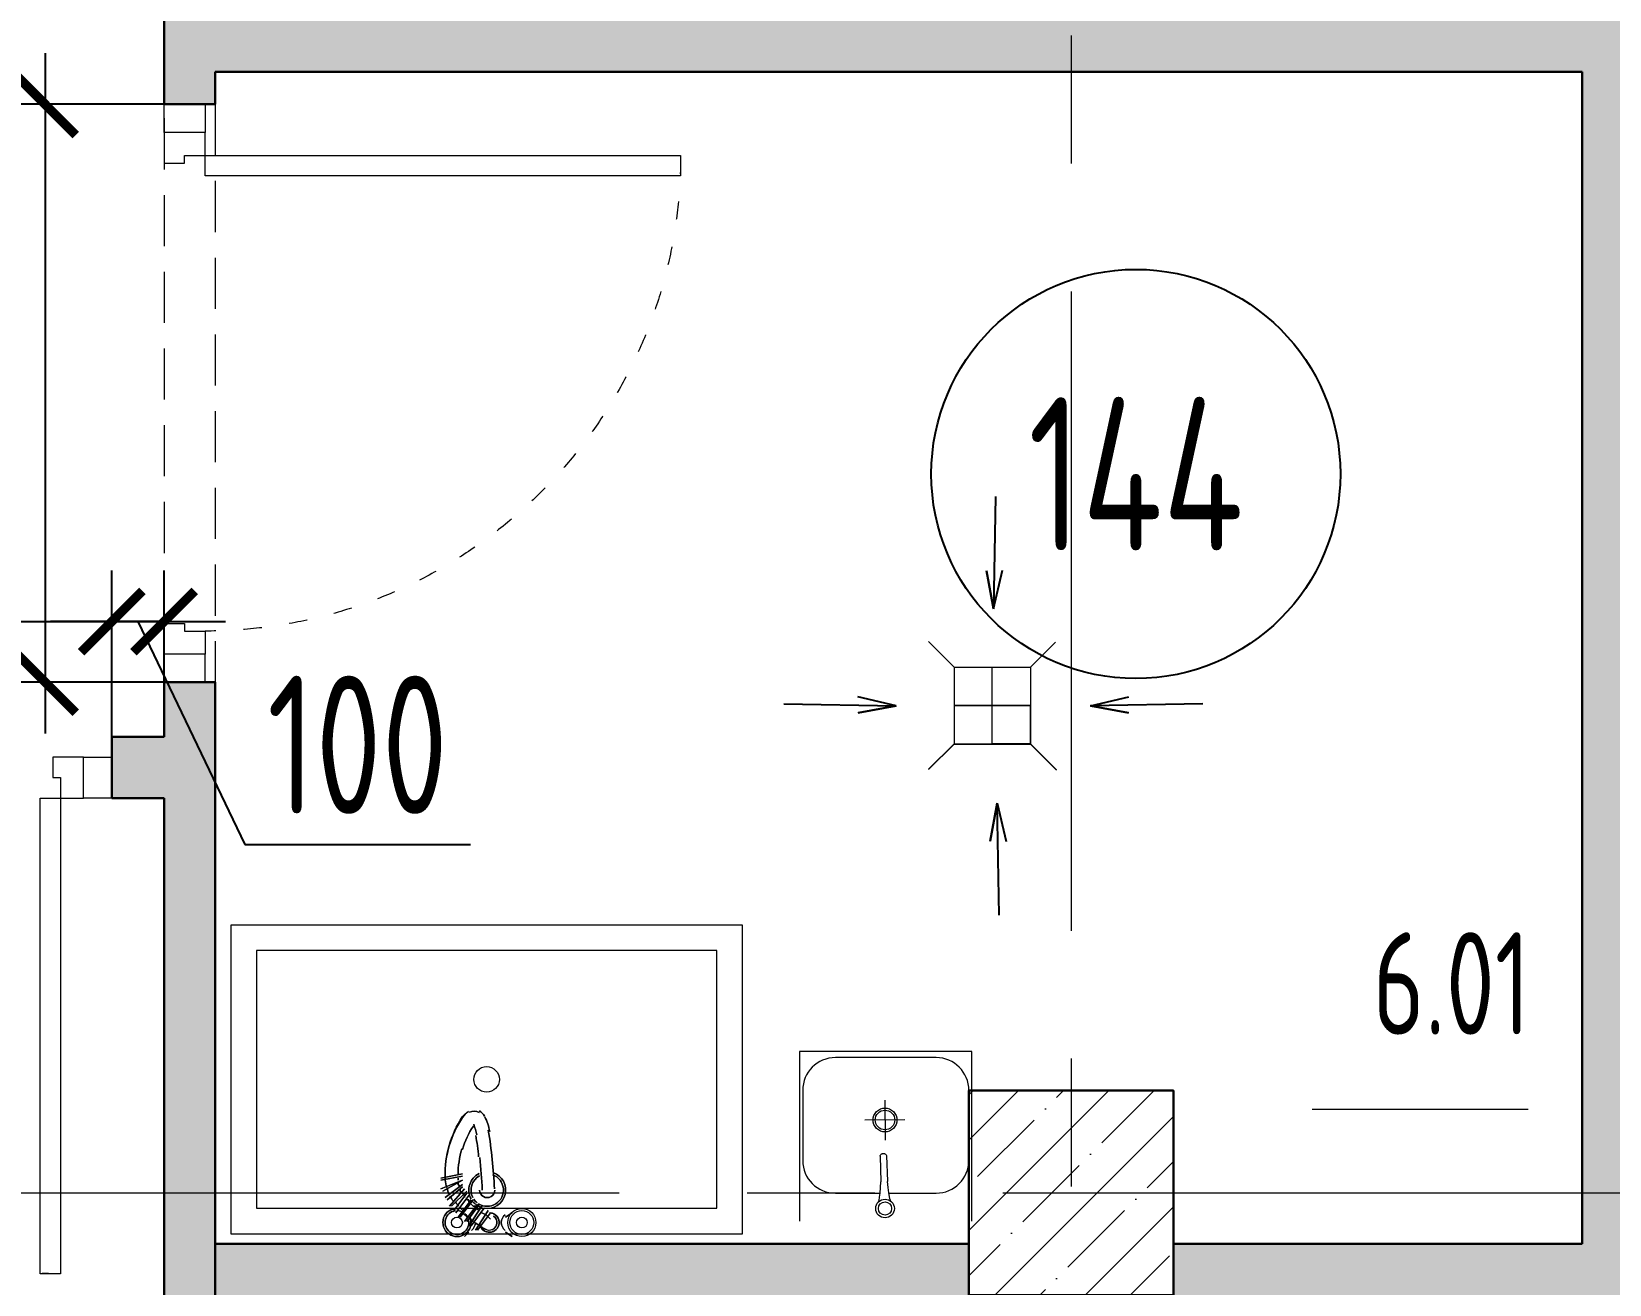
# Model space of a CAD drawing. Header units: millimetres. Extents: x -360149 to 9420325, y 0 to 292181.
# Drawn here: x -208267 to -205181, y 100422 to 102871 of the extents above; entities that cross this region are included whole.
import ezdxf
from ezdxf import colors
from ezdxf.entities.mleader import LeaderData, LeaderLine
from ezdxf.enums import TextEntityAlignment as Align
from ezdxf.math import Vec2, Vec3

# ---------------------------------------------------------------- set-up
doc = ezdxf.new("R2010")
doc.units = ezdxf.units.MM
doc.header["$MEASUREMENT"] = 0
for name, pattern in [('ACAD_ISO03W100', [30, 12, -18]), ('ADSK_Штриховая_ш2 п1', [3, 2, -1]), ('CENTER', [2, 1.25, -0.25, 0.25, -0.25])]:
    doc.linetypes.add(name, pattern=pattern)
doc.layers.get('0').update_dxf_attribs({"color": 250, "lineweight": 9})
for name, color, linetype, lineweight in [('_АР ТЕКСТ', 250, 'Continuous', 25), ('АР_Выноски АПР', 7, 'Continuous', 5), ('АР_Двери', 5, 'Continuous', 18), ('АР_Колонны', 5, 'Continuous', 30), ('АР_Колонны Штрих', 250, 'Continuous', 5), ('АР_Маркер экспликации', 239, 'Continuous', 13), ('АР_Номер помещения', 1, 'Continuous', 25), ('АР_Оси', 193, 'Continuous', 9), ('АР_Отметки', 250, 'Continuous', 15), ('АР_Перегородки газоблок', 165, 'Continuous', 30), ('АР_Перегородки газоблок_Штрих', 165, 'Continuous', 5), ('АР_Помещения_площадь', 19, 'Continuous', 9), ('АР_Размеры дверей', 15, 'Continuous', 0), ('АР_тонкая линия', 250, 'Continuous', 0), ('ТХ_пищеблок', 30, 'Continuous', 20)]:
    doc.layers.add(name, color=color, linetype=linetype, lineweight=lineweight)
doc.layers.add('ТХ_ВК_оборуд.ТХ', color=250, linetype='Continuous')
doc.layers.add('ТХ_ВК_трапы', color=5, linetype='Continuous')
doc.styles.add('ISOCPEUR', font='isocpeur.ttf', dxfattribs={"width": 0.7})
doc.styles.get("Standard").update_dxf_attribs({"font": 'isocpeur.ttf'})
doc.dimstyles.new('R_100', dxfattribs={"dimtxt": 270, "dimasz": 120, "dimexe": 100, "dimexo": 0, "dimgap": 60, "dimtad": 1, "dimdec": 0, "dimrnd": 5, "dimzin": 0, "dimdsep": 46, "dimtxsty": 'ISOCPEUR', "dimblk": 'ARCHTICK', "dimcen": 0, "dimdle": 100, "dimclrd": 256, "dimclre": 256, "dimclrt": 256, "dimadec": 0, "dimazin": 0, "dimtfac": 2, "dimtdec": 0, "dimtofl": 0, "dimtmove": 1, "dimatfit": 3, "dimfxl": 1, "dimtvp": 3, "dimtolj": 1, "dimtzin": 0, "dimarcsym": 0})
pattern_1 = [(50, (0, 0), (215.17805, -18.82564), [22.5, -247.5]), (355, (0, 0), (-41.6254, 225.65764), [18, -198]), (100.45144, (17.93, -1.57), (173.55265, 206.832), [19.12206, -210.34263]), (46.1842, (0, 60), (320.1724, -49.65578), [33.75, -371.25]), (96.63564, (26.68, 55.86), (280.3986, 292.2356), [28.6831, -315.51413]), (351.18416, (0, 60), (280.3986, 292.2356), [27, -297]), (21, (30, 45), (179.07212, -120.78567), [22.5, -247.5]), (326, (30, 45), (72.9946, 217.54501), [18, -198]), (71.45144, (44.92, 34.93), (252.06671, 96.75935), [19.12206, -210.34263]), (37.5, (0, 0), (3.647957, 99.868156), [0, -195.6, 0, -201, 0, -198.75]), (7.5, (0, 0), (78.92086, 118.323514), [0, -114.6, 0, -191.1, 0, -75.75]), (327.5, (-66.9, 0), (160.14673, -6.766462), [0, -75, 0, -234, 0, -310.5]), (317.5, (-96.9, 0), (174.95585, 30.031495), [0, -97.5, 0, -155.4, 0, -220.5])]

# ---------------------------------------------------------------- blocks, each defined once
blk = doc.blocks.new('*U1071')
blk.add_lwpolyline([(-100, 80), (-100, 1010), (-140, 1010), (-140, 80)], close=True)
for points in [[(-1130, 0), (-1130, 80), (-1075, 80), (-1075, 0), (-1130, 0)], [(-1075, 80), (-1075, 0), (-1015, 0), (-1015, 40), (-1030, 40), (-1030, 80), (-1075, 80)], [(-55, 80), (-55, 0), (-115, 0), (-115, 40), (-100, 40), (-100, 80), (-55, 80)], [(0, 0), (0, 80), (-55, 80), (-55, 0), (0, 0)]]:
    blk.add_lwpolyline(points)
at = {"linetype": 'ACAD_ISO03W100', "ltscale": 3}
blk.add_arc((-100, 80), 930, 90, 180, dxfattribs=at)
blk = doc.blocks.new('*U62')
at = {"layer": 'АР_Номер помещения', "color": 7}
blk.add_circle((-7943.3, 3244.8), 400, dxfattribs=at)
at = {"layer": 'АР_Помещения_площадь', "color": 7}
blk.add_line((-7176, 2002.3), (-7598.4, 2002.3), dxfattribs=at)
at = {"color": 7, "style": 'ISOCPEUR', "width": 0.7, "flags": 1}
blk.add_attdef('КАТЕГОРИЯ', (-499.2, -2092.2), '', height=250, dxfattribs=at)
at = {"layer": 'АР_Номер помещения', "color": 7, "style": 'ISOCPEUR', "width": 0.7}
blk.add_attdef('НОМЕР_ПОМЕЩЕНИЯ', text='', height=300, dxfattribs=at).set_placement((-7943.3, 3244.8), align=Align.MIDDLE_CENTER)
at = {"layer": 'АР_Помещения_площадь', "color": 7, "style": 'ISOCPEUR', "width": 0.7}
blk.add_attdef('ПЛОЩАДЬ_ПОМЕЩЕНИЯ', text='', height=200, dxfattribs=at).set_placement((-7171.2, 2248.8), align=Align.MIDDLE_RIGHT)
at = {"layer": 'АР_Помещения_площадь', "color": 7, "lineweight": 30, "width": 0.7, "flags": 104}
blk.add_attdef('ИМЯ_ПОМЕЩЕНИЯ', text='', height=100, dxfattribs=at).set_placement((157.6, 1217.1), align=Align.MIDDLE_CENTER)
blk = doc.blocks.new('_ArchTick')
at = {"color": 0, "linetype": 'ByBlock', "const_width": 0.15}
blk.add_lwpolyline([(-0.5, -0.5), (0.5, 0.5)], dxfattribs=at)
blk = doc.blocks.new('*D785')
at = {"layer": 'АР_Размеры дверей', "lineweight": -2, "ltscale": 100, "transparency": 16777216}
for p, q in [((-209240.9, 101492.4), (-209240.9, 101817.5)), ((-208110, 101492.4), (-208110, 101817.5)), ((-209340.9, 101717.5), (-208010, 101717.5))]:
    blk.add_line(p, q, dxfattribs=at)
at = {"layer": 'АР_Размеры дверей', "lineweight": -2, "ltscale": 100, "transparency": 16777216, "xscale": 120, "yscale": 120, "zscale": 120, "rotation": 180}
blk.add_blockref('_ArchTick', (-209240.9, 101717.5), dxfattribs=at)
at = {"layer": 'АР_Размеры дверей', "lineweight": -2, "ltscale": 100, "transparency": 16777216, "xscale": 120, "yscale": 120, "zscale": 120}
blk.add_blockref('_ArchTick', (-208110, 101717.5), dxfattribs=at)
at = {"layer": 'АР_Размеры дверей', "ltscale": 100, "transparency": 16777216, "insert": (-208781.5, 101912.5), "char_height": 270, "attachment_point": 5, "style": 'ISOCPEUR'}
blk.add_mtext('\\A1;1130', dxfattribs=at)
blk = doc.blocks.new('_DotSmall')
at = {"color": 0, "linetype": 'ByBlock', "const_width": 0.5}
blk.add_lwpolyline([(-0.0625, 0, 1), (0.0625, 0, 1)], format="xyb", close=True, dxfattribs=at)
blk = doc.blocks.new('*D1101')
at = {"layer": 'АР_Размеры дверей', "lineweight": -2, "ltscale": 100, "transparency": 16777216}
for p, q in [((-208110, 101492.4), (-208110, 101817.5)), ((-208007.7, 101492.4), (-208007.7, 101817.5)), ((-208110, 101717.5), (-208230, 101717.5)), ((-208007.7, 101717.5), (-208110, 101717.5)), ((-208058.8, 101717.5), (-207850.1, 101281.7)), ((-208007.7, 101717.5), (-207887.7, 101717.5)), ((-207850.1, 101281.7), (-207408.8, 101281.7))]:
    blk.add_line(p, q, dxfattribs=at)
at = {"layer": 'АР_Размеры дверей', "lineweight": -2, "ltscale": 100, "transparency": 16777216, "xscale": 120, "yscale": 120, "zscale": 120}
blk.add_blockref('_ArchTick', (-208110, 101717.5), dxfattribs=at)
at = {"layer": 'АР_Размеры дверей', "lineweight": -2, "ltscale": 100, "transparency": 16777216, "xscale": 120, "yscale": 120, "zscale": 120, "rotation": 180}
blk.add_blockref('_ArchTick', (-208007.7, 101717.5), dxfattribs=at)
at = {"layer": 'АР_Размеры дверей', "ltscale": 100, "transparency": 16777216, "insert": (-207629.4, 101476.7), "char_height": 270, "attachment_point": 5, "style": 'ISOCPEUR'}
blk.add_mtext('\\A1;100', dxfattribs=at)
blk = doc.blocks.new('*D1271')
at = {"layer": 'АР_Размеры дверей', "lineweight": -2, "ltscale": 100, "transparency": 16777216}
for p, q in [((-208240.5, 102829), (-208240.5, 101499)), ((-208007.6, 102729), (-208340.5, 102729)), ((-208007.7, 101599), (-208340.5, 101599))]:
    blk.add_line(p, q, dxfattribs=at)
at = {"layer": 'АР_Размеры дверей', "lineweight": -2, "ltscale": 100, "transparency": 16777216, "xscale": 120, "yscale": 120, "zscale": 120}
for p, rotation in [((-208240.5, 102729), 90), ((-208240.5, 101599), 270)]:
    blk.add_blockref('_ArchTick', p, dxfattribs=dict(at, rotation=rotation))
at = {"layer": 'АР_Размеры дверей', "ltscale": 100, "transparency": 16777216, "insert": (-208435.5, 102164), "char_height": 270, "attachment_point": 5, "rotation": 90, "style": 'ISOCPEUR'}
blk.add_mtext('\\A1;1130', dxfattribs=at)
blk = doc.blocks.new('Трап ТХ')
at = {"layer": 'ТХ_ВК_трапы', "color": 5, "lineweight": 0}
for p, q in [((305243.2, -196674.3), (305292.9, -196724.5)), ((305491.2, -196675.5), (305442.2, -196724.5)), ((305292.9, -196724.5), (305292.9, -196874.5)), ((305292.9, -196724.5), (305442.2, -196724.5)), ((305367.6, -196874.5), (305367.6, -196724.5)), ((305442.2, -196724.5), (305442.2, -196874.5)), ((305442.2, -196799.5), (305292.9, -196799.5)), ((305442.2, -196874.5), (305442.2, -196799.5)), ((305243.2, -196924.3), (305292.9, -196874.5)), ((305292.9, -196874.5), (305442.2, -196874.5)), ((305442.2, -196874.5), (305367.6, -196874.5)), ((305493.2, -196925.5), (305442.2, -196874.5))]:
    blk.add_line(p, q, dxfattribs=at)
blk = doc.blocks.new('A$C985b353d')
at = {"layer": 'ТХ_ВК_трапы', "ltscale": 100}
for p, q in [((6.4, 408.7), (2.2, 189.2)), ((2.2, 189.2), (-11.2, 263.5)), ((-11.2, 263.5), (2.2, 189.2)), ((2.2, 189.2), (19.8, 264.3)), ((-407.4, 3.3), (-187.9, -0.9)), ((-187.9, -0.9), (-263, 16.7)), ((192.3, -0.9), (267.4, 16.7)), ((411.8, 3.3), (192.3, -0.9)), ((-187.9, -0.9), (-262.2, -14.3)), ((-262.2, -14.3), (-187.9, -0.9)), ((192.3, -0.9), (266.6, -14.3)), ((266.6, -14.3), (192.3, -0.9)), ((9.7, -190.8), (-3.8, -265.2)), ((-3.8, -265.2), (9.7, -190.8)), ((13.8, -410.3), (9.7, -190.8)), ((9.7, -190.8), (27.3, -265.9))]:
    blk.add_line(p, q, dxfattribs=at)

msp = doc.modelspace()

# ---------------------------------------------------------------- hatches: boundary and pattern name
at = {"layer": 'АР_Колонны Штрих', "ltscale": 100}
h = msp.add_hatch(dxfattribs=at)
h.set_pattern_fill('ANSI35', color=256, scale=500)
h.set_pattern_definition([(45, (-1163486.01, 140672.16), (-88.388348, 88.388348), []), (45, (-1163397.63, 140672.16), (-88.388348, 88.388348), [156.25, -31.25, 0, -31.25])])
h.paths.add_polyline_path([(-206033.92, 100800.68), (-206433.92, 100800.68), (-206433.92, 100400.68), (-206033.92, 100400.68)])
at = {"layer": 'АР_Перегородки газоблок_Штрих', "ltscale": 100}
h = msp.add_hatch(dxfattribs=at)
h.set_pattern_fill('AR-CONC', color=256, scale=30)
h.set_pattern_definition(pattern_1)
h.paths.add_polyline_path([(-204369.88, 104807.72), (-204613.1, 104807.72), (-206233.92, 104807.72), (-206233.92, 104707.72), (-205234.39, 104707.72), (-205234.39, 103398.13), (-205134.39, 103397.07), (-205134.39, 104707.72), (-204369.88, 104707.72)])
h.paths.add_polyline_path([(-206233.92, 104807.72), (-208007.68, 104807.72), (-208007.65, 104477.32), (-207907.65, 104477.33), (-207907.67, 104707.72), (-206233.92, 104707.72)])
h.paths.add_polyline_path([(-206233.92, 102892.19), (-207907.68, 102892.19), (-207907.68, 103347.32), (-208007.68, 103347.32), (-208007.68, 102729.03), (-207907.68, 102729.03), (-207907.68, 102792.19), (-206233.92, 102792.19)])
h.paths.add_polyline_path([(-205134.39, 103397.07), (-205234.39, 103398.13), (-205234.38, 102892.19), (-206233.92, 102892.19), (-206233.92, 102792.19), (-205234.38, 102792.19), (-205234.38, 100500.68), (-205134.38, 100500.68)])
h = msp.add_hatch(dxfattribs=at)
h.set_pattern_fill('AR-CONC', color=256, scale=30)
h.set_pattern_definition(pattern_1)
h.paths.add_polyline_path([(-207907.67, 101599.03), (-208007.65, 101599.03), (-208007.67, 101492.43), (-208110.02, 101492.43), (-208110.02, 101372.43), (-208007.67, 101372.43), (-208007.66, 99600.68), (-211914.02, 99600.68), (-211914.05, 99480.68), (-208007.55, 99480.68), (-208007.65, 97939.71), (-207907.65, 97939.71), (-207907.66, 100400.68), (-206433.92, 100400.68), (-206433.92, 100500.68), (-207907.66, 100500.68)])
h = msp.add_hatch(dxfattribs=at)
h.set_pattern_fill('AR-CONC', color=256, scale=30)
h.set_pattern_definition(pattern_1)
h.paths.add_polyline_path([(-200433.92, 100500.68), (-203233.82, 100500.68), (-203233.92, 99100.68), (-203148.07, 99100.68), (-203148.08, 100400.68), (-200433.92, 100400.68)])
h.paths.add_polyline_path([(-203233.82, 100500.68), (-206033.92, 100500.68), (-206033.92, 100400.68), (-203268.08, 100400.68), (-203268.04, 99800.68), (-203268.04, 99100.68), (-203233.92, 99100.68)])
h.paths.add_polyline_path([(-203148.07, 99100.68), (-203268.05, 99100.68), (-203268.04, 96390.68), (-204900.88, 96390.65), (-204900.92, 96270.65), (-203063.98, 96270.68), (-203063.98, 96350.68), (-203063.88, 96390.68), (-203148.04, 96390.68)])

# ---------------------------------------------------------------- linework, layer by layer
at = {"layer": 'АР_Колонны', "ltscale": 100}
msp.add_lwpolyline([(-206433.92, 100800.68), (-206033.92, 100800.68), (-206033.92, 100400.68), (-206433.92, 100400.68)], close=True, dxfattribs=at)
at = {"layer": 'АР_Оси', "linetype": 'CENTER', "ltscale": 1000}
for p, q in [((-206233.92, 134363.15), (-206233.92, 78630.8)), ((-224367.61, 100600.68), (-141189.21, 100600.68))]:
    msp.add_line(p, q, dxfattribs=at)
at = {"layer": 'АР_Перегородки газоблок', "ltscale": 100}
for p, q in [((-208007.68, 102729.03), (-207907.68, 102729.03)), ((-208007.67, 101599.03), (-207907.67, 101599.03))]:
    msp.add_line(p, q, dxfattribs=at)
for points in [[(-208007.68, 102729.03), (-208007.68, 103347.32)], [(-208007.68, 102792.19), (-208007.68, 102792.19)], [(-207907.68, 102729.03), (-207907.68, 102792.19)], [(-207907.68, 102792.19), (-205234.38, 102792.19)], [(-205234.38, 100500.68), (-205234.38, 102792.19)], [(-208007.67, 101492.43), (-208007.67, 101599.03)], [(-207907.67, 101328.24), (-207907.67, 101599.03)], [(-208110.02, 101372.43), (-208110.02, 101492.43)], [(-208110.02, 101492.43), (-208007.67, 101492.43)], [(-208110.02, 101372.43), (-208007.67, 101372.43)], [(-208007.66, 99600.68), (-208007.67, 101372.43)], [(-207907.66, 99452.38), (-207907.67, 101372.43)], [(-206433.92, 100500.68), (-207907.66, 100500.68)], [(-206033.92, 100500.68), (-205234.38, 100500.68)]]:
    msp.add_lwpolyline(points, dxfattribs=at)
at = {"layer": 'АР_тонкая линия', "linetype": 'ADSK_Штриховая_ш2 п1', "ltscale": 50}
for points in [[(-207907.68, 102729.03), (-207907.67, 101599.03)], [(-208007.65, 102701.52), (-208007.65, 101599.03)]]:
    msp.add_lwpolyline(points, dxfattribs=at)
at = {"layer": 'ТХ_пищеблок', "color": 132}
for p, q in [((-206427.92, 100877.01), (-206764.92, 100877.01)), ((-206764.92, 100877.01), (-206764.92, 100545.01)), ((-206427.92, 100545.01), (-206427.92, 100877.01)), ((-206497.92, 100865.01), (-206694.92, 100865.01)), ((-206758.92, 100801.01), (-206758.92, 100664.01)), ((-206597.98, 100781.88), (-206597.89, 100703.56)), ((-206433.92, 100664.01), (-206433.92, 100801.01)), ((-206559.25, 100743.1), (-206637.56, 100743.01)), ((-206607.42, 100672.61), (-206607.16, 100673.58)), ((-206607.42, 100672.61), (-206607.16, 100673.58)), ((-206607.42, 100672.61), (-206606.1, 100622.22)), ((-206607.42, 100672.61), (-206606.1, 100622.22)), ((-206607.16, 100673.58), (-206606.71, 100674.5)), ((-206606.72, 100674.5), (-206606.06, 100675.38)), ((-206606.06, 100675.38), (-206605.29, 100676.1)), ((-206606.06, 100675.38), (-206605.29, 100676.1)), ((-206605.29, 100676.1), (-206604.39, 100676.7)), ((-206605.29, 100676.1), (-206604.39, 100676.7)), ((-206604.56, 100676.83), (-206604.03, 100677.18)), ((-206604.39, 100676.7), (-206603.37, 100677.15)), ((-206604.39, 100676.7), (-206603.37, 100677.15)), ((-206604.03, 100677.18), (-206603.27, 100677.52)), ((-206603.76, 100677.19), (-206602.69, 100677.47)), ((-206603.76, 100677.19), (-206602.69, 100677.47)), ((-206603.27, 100677.52), (-206602.45, 100677.74)), ((-206602.69, 100677.47), (-206601.59, 100677.59)), ((-206602.69, 100677.47), (-206601.59, 100677.59)), ((-206602.45, 100677.74), (-206601.6, 100677.83)), ((-206601.6, 100677.83), (-206600.75, 100677.79)), ((-206601.59, 100677.59), (-206600.49, 100677.54)), ((-206601.59, 100677.59), (-206600.49, 100677.54)), ((-206600.75, 100677.79), (-206599.92, 100677.62)), ((-206600.49, 100677.54), (-206599.41, 100677.31)), ((-206600.49, 100677.54), (-206599.41, 100677.31)), ((-206599.92, 100677.62), (-206599.13, 100677.32)), ((-206599.13, 100677.32), (-206598.58, 100677)), ((-206599.02, 100677.28), (-206597.98, 100676.88)), ((-206599.02, 100677.28), (-206597.98, 100676.88)), ((-206597.98, 100676.88), (-206597.05, 100676.34)), ((-206597.98, 100676.88), (-206597.05, 100676.34)), ((-206597.05, 100676.34), (-206596.24, 100675.66)), ((-206597.05, 100676.34), (-206596.24, 100675.66)), ((-206596.24, 100675.66), (-206595.53, 100674.82)), ((-206595.54, 100674.82), (-206595.04, 100673.93)), ((-206595.54, 100674.82), (-206595.04, 100673.93)), ((-206595.04, 100673.93), (-206594.72, 100672.98)), ((-206595.04, 100673.93), (-206594.72, 100672.98)), ((-206594.72, 100672.98), (-206593.3, 100623.59)), ((-206694.92, 100600.01), (-206607.63, 100600.01)), ((-206608.54, 100591.89), (-206607.64, 100599.9)), ((-206607.64, 100599.83), (-206606.65, 100610.81)), ((-206606.65, 100610.81), (-206606.1, 100622.22)), ((-206593.31, 100623.65), (-206593.3, 100623.59)), ((-206593.3, 100623.59), (-206593.17, 100622.6)), ((-206593.3, 100623.59), (-206593.17, 100622.6)), ((-206591.96, 100611.23), (-206593.17, 100622.59)), ((-206590.67, 100600.92), (-206591.96, 100611.23)), ((-206589.32, 100593.05), (-206590.68, 100600.99)), ((-206590.51, 100600.01), (-206497.92, 100600.01)), ((-206610.97, 100582.7), (-206609.63, 100586.09)), ((-206609.66, 100585.95), (-206608.54, 100591.89)), ((-206587.86, 100587.18), (-206589.32, 100593.05)), ((-206586.37, 100584.01), (-206587.9, 100587.32)), ((-206586.37, 100584.01), (-206587.9, 100587.32))]:
    msp.add_line(p, q, dxfattribs=at)
at = {"layer": 'ТХ_пищеблок', "color": 132, "lineweight": 0, "elevation": -38.25}
for points in [[(-207877.31, 101124.2), (-207877.31, 100520.68), (-206876.73, 100520.68), (-206876.73, 101124.2)], [(-207827.31, 101074.2), (-207827.31, 100570.68), (-206926.73, 100570.68), (-206926.73, 101074.2)], [(-207424.45, 100637.79), (-207466.76, 100629.33)], [(-207466.76, 100625.1), (-207424.45, 100633.56)], [(-207424.45, 100625.1), (-207466.76, 100608.17), (-207424.45, 100625.1), (-207462.53, 100603.94)], [(-207432.91, 100629.33), (-207432.91, 100625.1)], [(-207424.45, 100616.64), (-207458.3, 100591.25)], [(-207454.07, 100587.02), (-207424.45, 100612.4)], [(-207420.22, 100608.17), (-207449.84, 100574.32)], [(-207445.6, 100574.32), (-207415.99, 100603.94)], [(-207415.99, 100599.71), (-207441.37, 100565.86)], [(-207437.14, 100561.63), (-207411.75, 100595.48)], [(-207432.91, 100620.87), (-207432.91, 100616.64), (-207428.68, 100612.4), (-207432.91, 100616.64)], [(-207428.68, 100608.17), (-207428.68, 100603.94), (-207424.45, 100599.71), (-207420.22, 100595.48), (-207420.22, 100591.25), (-207420.22, 100595.48), (-207424.45, 100599.71), (-207428.68, 100603.94)], [(-207407.52, 100587.02), (-207432.91, 100553.17)], [(-207428.68, 100553.17), (-207403.29, 100587.02)], [(-207394.83, 100578.55), (-207420.22, 100544.71)], [(-207415.99, 100587.02), (-207411.75, 100587.02), (-207411.75, 100582.79), (-207411.75, 100587.02)], [(-207415.99, 100544.71), (-207390.6, 100578.55)], [(-207386.37, 100574.32), (-207411.75, 100536.24)], [(-207407.52, 100578.55), (-207403.29, 100574.32), (-207399.06, 100574.32), (-207403.29, 100574.32)], [(-207407.52, 100536.24), (-207382.14, 100570.09)], [(-207399.06, 100570.09), (-207390.6, 100565.86)], [(-207373.67, 100565.86), (-207399.06, 100527.78)], [(-207394.83, 100527.78), (-207369.44, 100561.63)], [(-207377.91, 100557.4), (-207369.44, 100548.94), (-207377.91, 100557.4), (-207386.37, 100561.63)], [(-207339.82, 100553.17), (-207327.13, 100561.63)], [(-207411.75, 100523.55), (-207420.22, 100515.09)], [(-207339.82, 100523.55), (-207327.13, 100515.09)]]:
    msp.add_lwpolyline(points, close=True, dxfattribs=at)
for points in [[(-207424.53, 100749.1, -0.0984024), (-207412.7, 100759.4, 0.0984024), (-207423.98, 100748.01, 0.1538852), (-207458.26, 100632.13, -0.1538852), (-207424.53, 100749.1)], [(-207380.94, 100529.86, -0.0163587), (-207400.56, 100542.82, 0.0163587), (-207379.59, 100530.15, 1.0001093), (-207363.53, 100555.02, -1.0001093), (-207380.94, 100529.86)]]:
    msp.add_lwpolyline(points, format="xyb", dxfattribs=at)
for points in [[(-207391.77, 100758.01, 0.2632025), (-207410.52, 100758.04, -0.2632025)], [(-207381.45, 100750.73, 0.1284458), (-207391.11, 100760.72, -0.1284458)], [(-207370.96, 100720.68, 0.0767929), (-207380.74, 100749.4, -0.0767929)], [(-207402.91, 100731.19, 0.0865616), (-207423.85, 100685.61, -0.0865616)], [(-207396.45, 100713.9, 0.0486418), (-207402.2, 100734.91, -0.0486418)], [(-207361.84, 100608.58, 0.0301525), (-207373.65, 100722.98, -0.0301525)], [(-207425.35, 100686.63, 0.0734966), (-207432.91, 100635.86, -0.0734966)], [(-207392.61, 100671.32, 0.021688), (-207398.26, 100713.01, -0.021688)], [(-207385.39, 100606.06, 0.0085311), (-207390.24, 100669.66, -0.0085311)], [(-207458.13, 100630.18, 0.0437078), (-207455.8, 100614.49, -0.0437078)], [(-207391.83, 100638.25, 0.4231027), (-207407.48, 100589.08, -0.4231027)], [(-207390.62, 100634.11, 0.4137794), (-207403.87, 100591.27, -0.4137794)], [(-207392.66, 100579.18, 1.1087074), (-207364.78, 100635.84, -1.1087074)], [(-207381.76, 100570.59, 0.9218437), (-207364.15, 100640.08, -0.9218437)], [(-207454.83, 100610.79, 0.0388219), (-207449.95, 100597.62, -0.0388219)], [(-207448.26, 100594.13, 0.0304455), (-207442.66, 100584.69, -0.0304455)], [(-207390.6, 100606.06, 1.0000493), (-207360.98, 100606.06, -1.0000493)], [(-207433.88, 100570.07, 3.3495143), (-207409.37, 100552.5, -3.3495143)], [(-207437.58, 100565.72, 2.5734002), (-207412.21, 100547.18, -2.5734002)], [(-207438.08, 100582.63, 0.0210487), (-207431.49, 100574.46, -0.0210487)], [(-207422.78, 100562.38, 0.1211221), (-207433.35, 100565.8, -0.1211221)], [(-207428.96, 100571.66, 0.0200707), (-207421.8, 100564.59, -0.0200707)], [(-207405.22, 100585.39, 0.0712357), (-207398.23, 100577.95, -0.0712357)], [(-207402.13, 100588.36, 0.0758007), (-207395.67, 100581.32, -0.0758007)], [(-207395, 100575.65, 0.0714966), (-207385.64, 100571.47, -0.0714966)], [(-207421.75, 100559.06, 0.0068665), (-207414.33, 100553.08, -0.0068665)], [(-207413.66, 100551.8, 0.1115713), (-207419.69, 100560.09, -0.1115713)], [(-207411.32, 100550.75, 0.0068783), (-207403.62, 100545.02, -0.0068783)], [(-207406.75, 100527.3, 0.2326026), (-207399.06, 100542.25, -0.2326026)], [(-207390.49, 100540.59, 0.0399114), (-207389.94, 100537.62, -0.0399114)], [(-207389.36, 100535.82, 1.8791485), (-207371.14, 100561.62, -1.8791485)], [(-207388.44, 100533.79, 1.6395732), (-207368.91, 100561.46, -1.6395732)], [(-207340.6, 100557.88, 0.5029621), (-207340.6, 100527.31, -0.5029621)]]:
    msp.add_lwpolyline(points, format="xyb", close=True, dxfattribs=at)
for points in [[(-207466.76, 100629.33), (-207466.76, 100629.33)], [(-207466.76, 100629.33), (-207466.76, 100629.33)], [(-207424.45, 100633.56), (-207424.45, 100633.56)], [(-207424.45, 100633.56), (-207424.45, 100633.56)], [(-207424.45, 100625.1), (-207424.45, 100625.1)], [(-207424.45, 100625.1), (-207424.45, 100625.1)], [(-207462.53, 100608.17), (-207462.53, 100608.17)], [(-207462.53, 100608.17), (-207462.53, 100608.17)], [(-207424.45, 100616.64), (-207424.45, 100616.64)], [(-207424.45, 100616.64), (-207424.45, 100616.64)], [(-207420.22, 100603.94), (-207420.22, 100603.94)], [(-207420.22, 100603.94), (-207420.22, 100603.94)], [(-207411.75, 100595.48), (-207411.75, 100595.48)], [(-207411.75, 100595.48), (-207411.75, 100595.48)], [(-207458.3, 100587.02), (-207458.3, 100587.02)], [(-207458.3, 100587.02), (-207458.3, 100587.02)], [(-207449.84, 100574.32), (-207449.84, 100574.32)], [(-207449.84, 100574.32), (-207449.84, 100574.32)], [(-207403.29, 100587.02), (-207403.29, 100587.02)], [(-207403.29, 100587.02), (-207403.29, 100587.02)], [(-207394.83, 100578.55), (-207394.83, 100578.55)], [(-207394.83, 100578.55), (-207394.83, 100578.55)], [(-207382.14, 100570.09), (-207382.14, 100570.09)], [(-207382.14, 100570.09), (-207382.14, 100570.09)], [(-207441.37, 100561.63), (-207441.37, 100561.63)], [(-207441.37, 100561.63), (-207441.37, 100561.63)], [(-207428.68, 100553.17), (-207428.68, 100553.17)], [(-207428.68, 100553.17), (-207428.68, 100553.17)], [(-207420.22, 100544.71), (-207420.22, 100544.71)], [(-207420.22, 100544.71), (-207420.22, 100544.71)], [(-207407.52, 100536.24), (-207407.52, 100536.24)], [(-207407.52, 100536.24), (-207407.52, 100536.24)], [(-207373.67, 100561.63), (-207373.67, 100561.63)], [(-207373.67, 100561.63), (-207373.67, 100561.63)], [(-207399.06, 100527.78), (-207399.06, 100527.78)], [(-207399.06, 100527.78), (-207399.06, 100527.78)]]:
    msp.add_lwpolyline(points, dxfattribs=at)
at = {"layer": 'ТХ_пищеблок', "color": 132}
for centre, radius in [((-207377.02, 100822.44, -38.25), 25), ((-206597.92, 100570.01), 18.25), ((-206597.92, 100570.01), 13)]:
    msp.add_circle(centre, radius, dxfattribs=at)
at = {"layer": 'ТХ_пищеблок', "color": 132, "lineweight": 0}
for centre, radius in [((-207308.09, 100542.59, -38.25), 27.5), ((-207308.09, 100542.59, -38.25), 27.5), ((-207308.09, 100542.59, -38.25), 23.27), ((-207308.09, 100542.59, -38.25), 23.27), ((-207435.03, 100542.59, -38.25), 10.58), ((-207435.03, 100542.59, -38.25), 10.58), ((-207308.09, 100542.59, -38.25), 10.58), ((-207308.09, 100542.59, -38.25), 10.58)]:
    msp.add_circle(centre, radius, dxfattribs=at)
at = {"layer": 'ТХ_пищеблок', "color": 132}
for centre, start, end in [((-206694.92, 100801.01), 90, 180), ((-206497.92, 100801.01), 0, 90), ((-206694.92, 100664.01), 180, 270), ((-206497.92, 100664.01), 270, 0)]:
    msp.add_arc(centre, 64, start, end, dxfattribs=at)
for major_axis in [(16.45, -16.45), (13.47, -13.47)]:
    msp.add_ellipse((-206597.93, 100743.06), major_axis=major_axis, ratio=1, start_param=4.712389, end_param=10.9955743, dxfattribs=at)

# ---------------------------------------------------------------- block references
at = {"layer": 'АР_Двери', "xscale": -1}
for p, rotation in [((-208007.65, 102729.02), 270), ((-208110.02, 101452.43), 180)]:
    msp.add_blockref('*U1071', p, dxfattribs=dict(at, rotation=rotation))
at = {"layer": 'АР_Маркер экспликации', "color": 7}
ref = msp.add_blockref('*U62', (-198164.1, 98761.33), dxfattribs=at)
ref.add_attrib('НОМЕР_ПОМЕЩЕНИЯ', '144', dxfattribs={"layer": 'АР_Номер помещения', "color": 7, "height": 300, "style": 'ISOCPEUR', "width": 0.7}).set_placement((-206107.39, 102006.16), align=Align.MIDDLE_CENTER)
ref.add_attrib('ПЛОЩАДЬ_ПОМЕЩЕНИЯ', '6.01', dxfattribs={"layer": 'АР_Помещения_площадь', "color": 7, "height": 200, "style": 'ISOCPEUR', "width": 0.7}).set_placement((-205335.25, 101010.13), align=Align.MIDDLE_RIGHT)
at = {"layer": 'АР_тонкая линия', "ltscale": 500}
msp.add_blockref('A$C985b353d', (-206388.25, 101553.55), dxfattribs=at)
at = {"layer": 'ТХ_ВК_оборуд.ТХ'}
for p in [(-511755.81, 298353.08), (-511755.81, 298352.62)]:
    msp.add_blockref('Трап ТХ', p, dxfattribs=at)

# ---------------------------------------------------------------- dimensions: what is measured, and where the dimension line sits
at = {"layer": 'АР_Размеры дверей', "ltscale": 100}
dim = msp.add_linear_dim(base=(-208240.5, 101599.02), p1=(-208007.65, 102729.02), p2=(-208007.68, 101599.02), angle=90, dimstyle='R_100', override={"dimpost": '\\X', "dimfxl": 300, "dimarcsym": 1}, dxfattribs=at)
dim.commit()
dim.dimension.update_dxf_attribs({"geometry": '*D1271', "text_midpoint": (-208435.5, 102164.02)})
for p1, override, picture, middle in [((-209240.86, 101492.43), {"dimpost": '\\X', "dimfxl": 300, "dimarcsym": 1}, '*D785', (-208781.48, 101717.5)), ((-208007.67, 101492.43), {"dimpost": '\\X', "dimfxl": 2.5, "dimarcsym": 1}, '*D1101', (-207790.09, 101281.66))]:
    dim = msp.add_linear_dim(base=(-208110.02, 101717.5), p1=p1, p2=(-208110.02, 101492.43), dimstyle='R_100', override=override, dxfattribs=at)
    dim.commit()
    dim.dimension.update_dxf_attribs({"geometry": picture, "text_midpoint": middle, "dimtype": 160})

# ---------------------------------------------------------------- leaders
at = {"layer": '_АР ТЕКСТ'}
ml = msp.add_multileader_mtext('Standard', dxfattribs=at)
ml.set_content('{\\W0.8;-2,550}', color=256, style='ISOCPEUR')
ml.set_leader_properties(color=256, linetype='Continuous', lineweight=-1)
ml.set_arrow_properties(name='DOTSMALL')
ml.build(insert=Vec2(0, 0))
ml.multileader.update_dxf_attribs({"has_text_frame": 1, "text_left_attachment_type": 4, "text_right_attachment_type": 4, "dogleg_length": 100, "arrow_head_size": 180})
ctx = ml.context
ctx.base_point, ctx.char_height, ctx.arrow_head_size, ctx.landing_gap_size, ctx.plane_origin = Vec3(-302775.82, 123943.26, -1.96), 250, 180, 50, Vec3(-302295.49, 121699.25, -1.96)
ctx.left_attachment, ctx.right_attachment = 4, 4
notes = []
notes.append((ctx, [(0, (0, 0, 0), (0, 0), (1, 0), 1, [])]))
ctx.mtext.insert, ctx.mtext.width, ctx.mtext.defined_height, ctx.mtext.line_spacing_style, ctx.mtext.flow_direction = Vec3(-302725.82, 124276.6, -1.96), 801.0864, 330.71, 2, 5
ml = msp.add_multileader_mtext('Standard', dxfattribs=at)
ml.set_content('{\\W0.8;-2,550}', color=256, style='ISOCPEUR')
ml.set_leader_properties(color=256, linetype='Continuous', lineweight=-1)
ml.set_arrow_properties(name='DOTSMALL')
ml.build(insert=Vec2(0, 0))
ml.multileader.update_dxf_attribs({"has_text_frame": 1, "text_left_attachment_type": 4, "text_right_attachment_type": 4, "dogleg_length": 100, "arrow_head_size": 180})
ctx = ml.context
ctx.base_point, ctx.char_height, ctx.arrow_head_size, ctx.landing_gap_size, ctx.plane_origin = Vec3(-314736.01, 120073.28, -1.96), 250, 180, 50, Vec3(-314255.68, 117829.26, -1.96)
ctx.left_attachment, ctx.right_attachment = 4, 4
notes.append((ctx, [(0, (0, 0, 0), (0, 0), (1, 0), 1, [])]))
ctx.mtext.insert, ctx.mtext.width, ctx.mtext.defined_height, ctx.mtext.line_spacing_style, ctx.mtext.flow_direction = Vec3(-314686.01, 120406.61, -1.96), 801.0864, 330.71, 2, 5
at = {"layer": 'АР_Выноски АПР'}
ml = msp.add_multileader_mtext('Standard', dxfattribs=at)
ml.set_content('\\A1;Поддон в строительном \\Pисполнении 600х600', color=256, style='ISOCPEUR')
ml.set_leader_properties()
ml.build(insert=Vec2(0, 0))
ml.multileader.update_dxf_attribs({"text_left_attachment_type": 6, "text_right_attachment_type": 6, "dogleg_length": 100, "arrow_head_size": 250})
ctx = ml.context
ctx.base_point, ctx.char_height, ctx.arrow_head_size, ctx.landing_gap_size, ctx.plane_origin = Vec3(-204341.32, 102376.73), 250, 250, 25, Vec3(-227458.06, 103446.58)
ctx.left_attachment, ctx.right_attachment = 6, 6
notes.append((ctx, [(1, (1, 1, 0), (-204511.82, 102376.73), (1, 0), 170.5, [(1, [(-205531.22, 103195.35)], 0, [])])]))
ctx.mtext.insert, ctx.mtext.defined_height, ctx.mtext.flow_direction = Vec3(-204316.32, 102676.73), 3.979039320256561e-13, 5
at = {"layer": 'АР_Отметки'}
ml = msp.add_multileader_mtext('Standard', dxfattribs=at)
ml.set_content('{\\W0.8;-2,250}', color=256, style='ISOCPEUR')
ml.set_leader_properties(color=256, linetype='Continuous', lineweight=-1)
ml.set_arrow_properties(name='DOTSMALL')
ml.build(insert=Vec2(0, 0))
ml.multileader.update_dxf_attribs({"has_text_frame": 1, "text_left_attachment_type": 4, "text_right_attachment_type": 4, "dogleg_length": 100, "arrow_head_size": 180})
ctx = ml.context
ctx.base_point, ctx.char_height, ctx.arrow_head_size, ctx.landing_gap_size, ctx.plane_origin = Vec3(-296774.14, 128156.95), 250, 180, 50, Vec3(-296855.54, 126878.84)
ctx.left_attachment, ctx.right_attachment = 4, 4
notes.append((ctx, [(0, (0, 0, 0), (0, 0), (1, 0), 1, [])]))
ctx.mtext.insert, ctx.mtext.width, ctx.mtext.defined_height, ctx.mtext.line_spacing_style, ctx.mtext.flow_direction = Vec3(-296724.14, 128490.29), 769.989, 343.89, 2, 5
ml = msp.add_multileader_mtext('Standard', dxfattribs=at)
ml.set_content('{\\W0.8;-2,250}', color=256, style='ISOCPEUR')
ml.set_leader_properties(color=256, linetype='Continuous', lineweight=-1)
ml.set_arrow_properties(name='DOTSMALL')
ml.build(insert=Vec2(0, 0))
ml.multileader.update_dxf_attribs({"has_text_frame": 1, "text_left_attachment_type": 4, "text_right_attachment_type": 4, "dogleg_length": 100, "arrow_head_size": 180})
ctx = ml.context
ctx.base_point, ctx.char_height, ctx.arrow_head_size, ctx.landing_gap_size, ctx.plane_origin = Vec3(-298305.8, 120267.04, 0), 250, 180, 50, Vec3(-302964.31, 116414.73, 0)
ctx.left_attachment, ctx.right_attachment = 4, 4
notes.append((ctx, [(0, (0, 0, 0), (0, 0), (1, 0), 1, [])]))
ctx.mtext.insert, ctx.mtext.width, ctx.mtext.defined_height, ctx.mtext.line_spacing_style, ctx.mtext.flow_direction = Vec3(-298255.8, 120600.38, 0), 769.989, 343.89, 2, 5
ml = msp.add_multileader_mtext('Standard', dxfattribs=at)
ml.set_content('{\\W0.8;-2,250}', color=256, style='ISOCPEUR')
ml.set_leader_properties(color=256, linetype='Continuous', lineweight=-1)
ml.set_arrow_properties(name='DOTSMALL')
ml.build(insert=Vec2(0, 0))
ml.multileader.update_dxf_attribs({"has_text_frame": 1, "text_left_attachment_type": 4, "text_right_attachment_type": 4, "dogleg_length": 100, "arrow_head_size": 180})
ctx = ml.context
ctx.base_point, ctx.char_height, ctx.arrow_head_size, ctx.landing_gap_size, ctx.plane_origin = Vec3(-335903.25, 116985.86, 0), 250, 180, 50, Vec3(-337173.96, 115928.76, 0)
ctx.left_attachment, ctx.right_attachment = 4, 4
notes.append((ctx, [(0, (0, 0, 0), (0, 0), (1, 0), 1, [])]))
ctx.mtext.insert, ctx.mtext.width, ctx.mtext.defined_height, ctx.mtext.line_spacing_style, ctx.mtext.flow_direction = Vec3(-335853.25, 117319.19, 0), 769.989, 343.89, 2, 5
ml = msp.add_multileader_mtext('Standard', dxfattribs=at)
ml.set_content('{\\W0.8;-2,650}', color=256, style='ISOCPEUR')
ml.set_leader_properties(color=256, linetype='Continuous', lineweight=-1)
ml.set_arrow_properties(name='DOTSMALL')
ml.build(insert=Vec2(0, 0))
ml.multileader.update_dxf_attribs({"has_text_frame": 1, "text_left_attachment_type": 4, "text_right_attachment_type": 4, "dogleg_length": 100, "arrow_head_size": 180})
ctx = ml.context
ctx.base_point, ctx.char_height, ctx.arrow_head_size, ctx.landing_gap_size, ctx.plane_origin = Vec3(-302334.96, 113770.42), 250, 180, 50, Vec3(-302336.26, 112502.85)
ctx.left_attachment, ctx.right_attachment = 4, 4
notes.append((ctx, [(0, (0, 0, 0), (0, 0), (1, 0), 1, [])]))
ctx.mtext.insert, ctx.mtext.width, ctx.mtext.defined_height, ctx.mtext.line_spacing_style, ctx.mtext.flow_direction = Vec3(-302284.96, 114103.75), 881.1858, 430.99, 2, 5
ml = msp.add_multileader_mtext('Standard', dxfattribs=at)
ml.set_content('%%P0,000', color=256, style='ISOCPEUR')
ml.set_leader_properties(color=256, linetype='Continuous', lineweight=-1)
ml.set_arrow_properties(name='DOTSMALL')
ml.build(insert=Vec2(0, 0))
ml.multileader.update_dxf_attribs({"has_text_frame": 1, "text_left_attachment_type": 4, "text_right_attachment_type": 4, "dogleg_length": 100, "arrow_head_size": 180})
ctx = ml.context
ctx.base_point, ctx.char_height, ctx.arrow_head_size, ctx.landing_gap_size, ctx.plane_origin = Vec3(-210956.52, 105207.44), 250, 180, 50, Vec3(-213117.73, 104258.69)
ctx.left_attachment, ctx.right_attachment = 4, 4
notes.append((ctx, [(0, (0, 0, 0), (0, 0), (1, 0), 1, [])]))
ctx.mtext.insert, ctx.mtext.width, ctx.mtext.line_spacing_style, ctx.mtext.flow_direction = Vec3(-210906.52, 105540.77), 852.697, 2, 5
ml = msp.add_multileader_mtext('Standard', dxfattribs=at)
ml.set_content('{\\W0.8;-2,250}', color=256, style='ISOCPEUR')
ml.set_leader_properties(color=256, linetype='Continuous', lineweight=-1)
ml.set_arrow_properties(name='DOTSMALL')
ml.build(insert=Vec2(0, 0))
ml.multileader.update_dxf_attribs({"has_text_frame": 1, "text_left_attachment_type": 4, "text_right_attachment_type": 4, "dogleg_length": 100, "arrow_head_size": 180})
ctx = ml.context
ctx.base_point, ctx.char_height, ctx.arrow_head_size, ctx.landing_gap_size, ctx.plane_origin = Vec3(-331840.15, 103386.88), 250, 180, 50, Vec3(-332043.59, 102108.76)
ctx.left_attachment, ctx.right_attachment = 4, 4
notes.append((ctx, [(0, (0, 0, 0), (0, 0), (1, 0), 1, [])]))
ctx.mtext.insert, ctx.mtext.width, ctx.mtext.defined_height, ctx.mtext.line_spacing_style, ctx.mtext.flow_direction = Vec3(-331790.15, 103720.21), 769.989, 343.89, 2, 5
ml = msp.add_multileader_mtext('Standard', dxfattribs=at)
ml.set_content('%%P0,000', color=256, style='ISOCPEUR')
ml.set_leader_properties(color=256, linetype='Continuous', lineweight=-1)
ml.set_arrow_properties(name='DOTSMALL')
ml.build(insert=Vec2(0, 0))
ml.multileader.update_dxf_attribs({"has_text_frame": 1, "text_left_attachment_type": 4, "text_right_attachment_type": 4, "dogleg_length": 100, "arrow_head_size": 180})
ctx = ml.context
ctx.base_point, ctx.char_height, ctx.arrow_head_size, ctx.landing_gap_size, ctx.plane_origin = Vec3(-214349.77, 102516.66), 250, 180, 50, Vec3(-217420.85, 100927.11)
ctx.left_attachment, ctx.right_attachment = 4, 4
notes.append((ctx, [(0, (0, 0, 0), (0, 0), (1, 0), 1, [])]))
ctx.mtext.insert, ctx.mtext.width, ctx.mtext.line_spacing_style, ctx.mtext.flow_direction = Vec3(-214299.77, 102849.99), 852.697, 2, 5
ml = msp.add_multileader_mtext('Standard', dxfattribs=at)
ml.set_content('{\\W0.8;-2,500}', color=256, style='ISOCPEUR')
ml.set_leader_properties(color=256, linetype='Continuous', lineweight=-1)
ml.set_arrow_properties(name='DOTSMALL')
ml.build(insert=Vec2(0, 0))
ml.multileader.update_dxf_attribs({"has_text_frame": 1, "text_left_attachment_type": 4, "text_right_attachment_type": 4, "dogleg_length": 100, "arrow_head_size": 180})
ctx = ml.context
ctx.base_point, ctx.char_height, ctx.arrow_head_size, ctx.landing_gap_size, ctx.plane_origin = Vec3(-348917.1, 102167.8), 250, 180, 50, Vec3(-348638.57, 101601.28)
ctx.left_attachment, ctx.right_attachment = 4, 4
notes.append((ctx, [(0, (0, 0, 0), (0, 0), (1, 0), 1, [])]))
ctx.mtext.insert, ctx.mtext.width, ctx.mtext.line_spacing_style, ctx.mtext.flow_direction = Vec3(-348867.1, 102501.13), 749.6898, 2, 5
ml = msp.add_multileader_mtext('Standard', dxfattribs=at)
ml.set_content('{\\W0.8;-2,400}', color=256, style='ISOCPEUR')
ml.set_leader_properties(color=256, linetype='Continuous', lineweight=-1)
ml.set_arrow_properties(name='DOTSMALL')
ml.build(insert=Vec2(0, 0))
ml.multileader.update_dxf_attribs({"has_text_frame": 1, "text_left_attachment_type": 4, "text_right_attachment_type": 4, "dogleg_length": 100, "arrow_head_size": 180})
ctx = ml.context
ctx.base_point, ctx.char_height, ctx.arrow_head_size, ctx.landing_gap_size, ctx.plane_origin = Vec3(-345559.57, 101933.6), 250, 180, 50, Vec3(-345640.96, 100655.48)
ctx.left_attachment, ctx.right_attachment = 4, 4
notes.append((ctx, [(0, (0, 0, 0), (0, 0), (1, 0), 1, [])]))
ctx.mtext.insert, ctx.mtext.width, ctx.mtext.defined_height, ctx.mtext.line_spacing_style, ctx.mtext.flow_direction = Vec3(-345509.57, 102266.93), 769.989, 343.89, 2, 5
ml = msp.add_multileader_mtext('Standard', dxfattribs=at)
ml.set_content('-2,500', color=256, style='ISOCPEUR')
ml.set_leader_properties(color=256, linetype='Continuous', lineweight=-1)
ml.set_arrow_properties(name='DOTSMALL')
ml.build(insert=Vec2(0, 0))
ml.multileader.update_dxf_attribs({"has_text_frame": 1, "text_left_attachment_type": 4, "text_right_attachment_type": 4, "dogleg_length": 100, "arrow_head_size": 180})
ctx = ml.context
ctx.base_point, ctx.char_height, ctx.arrow_head_size, ctx.landing_gap_size, ctx.plane_origin = Vec3(-213774.65, 100681.91), 250, 180, 50, Vec3(-215935.86, 100090.67)
ctx.left_attachment, ctx.right_attachment = 4, 4
notes.append((ctx, [(0, (0, 0, 0), (0, 0), (1, 0), 1, [])]))
ctx.mtext.insert, ctx.mtext.width, ctx.mtext.line_spacing_style, ctx.mtext.flow_direction = Vec3(-213724.65, 101015.24), 852.697, 2, 5
for ctx, leaders in notes:
    for number, flags, end, landing, length, lines in leaders:
        leader = LeaderData()
        leader.index, (leader.has_last_leader_line, leader.has_dogleg_vector, leader.attachment_direction) = number, flags
        leader.last_leader_point, leader.dogleg_vector, leader.dogleg_length = Vec3(end), Vec3(landing), length
        for number, points, colour, breaks in lines:
            line = LeaderLine()
            line.index, line.vertices, line.color, line.breaks = number, Vec3.list(points), colors.encode_raw_color(colour), breaks
            leader.lines.append(line)
        ctx.leaders.append(leader)

doc.saveas('drawing.dxf')
